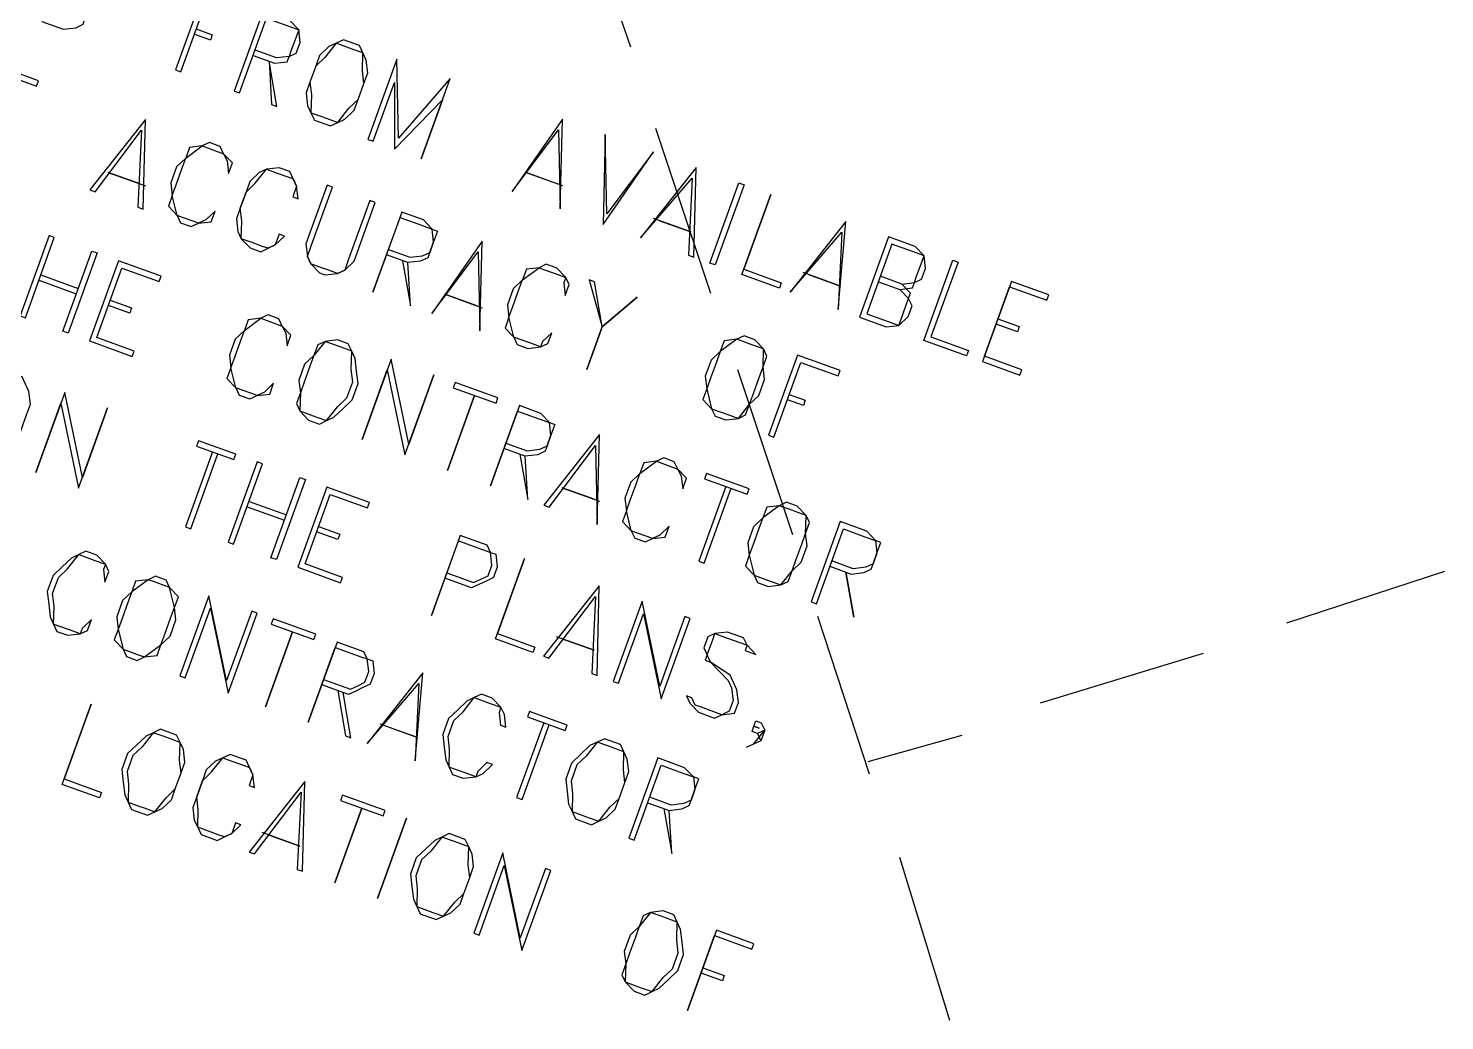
# Model space of a CAD drawing. Header units: feet. Extents: x 2484883 to 2491360, y 414166 to 419420.
# Drawn here: x 2485619.7 to 2485901.6, y 415823.5 to 416020.9 of the extents above; entities that cross this region are included whole.
import ezdxf

# ---------------------------------------------------------------- set-up
doc = ezdxf.new("R2010")
doc.units = ezdxf.units.FT
doc.layers.add('SITE_BASE', color=8, linetype='Continuous')

msp = doc.modelspace()

# ---------------------------------------------------------------- linework, layer by layer
at = {"layer": 'SITE_BASE'}
for p, q in [((2485755.55, 415968.13), (2485744.57, 416000.97)), ((2485621.8, 415970.79), (2485629.24, 415968.09)), ((2485622.18, 415971.85), (2485629.63, 415969.16)), ((2485788.88, 415970.51), (2485793.14, 415968.97)), ((2485793.52, 415970.04), (2485789.27, 415971.58)), ((2485771.87, 415920.13), (2485760.89, 415952.97)), ((2485663.24, 415925.73), (2485670.68, 415923.04)), ((2485663.62, 415926.8), (2485671.07, 415924.1)), ((2485870.18, 415902.63), (2485901.57, 415912.93)), ((2485787.13, 415872.52), (2485776.83, 415903.91)), ((2485821.12, 415886.69), (2485853.57, 415896.61)), ((2485764.79, 415880.6), (2485765.47, 415879.15)), ((2485786.83, 415875.03), (2485805.57, 415880.28)), ((2485803.07, 415823.46), (2485793.15, 415855.91))]:
    msp.add_line(p, q, dxfattribs=at)
for points in [[(2485739.61, 416017.19), (2485729.6, 416046.07), (2485748.72, 416052.39)], [(2485628.15, 416038.25), (2485622.38, 416022.29), (2485626.63, 416020.76), (2485629.14, 416021.05), (2485630.59, 416021.73), (2485631.36, 416023.86), (2485633.19, 416025.6), (2485634.35, 416028.79), (2485634.05, 416031.3), (2485634.82, 416033.43), (2485634.14, 416034.88), (2485632.4, 416036.71), (2485628.15, 416038.25)], [(2485662.19, 416025.94), (2485654.74, 416028.64), (2485648.97, 416012.68), (2485650.03, 416012.29), (2485655.42, 416027.19), (2485661.8, 416024.88), (2485662.19, 416025.94)], [(2485664.43, 416015.51), (2485668.68, 416013.97), (2485671.19, 416014.27), (2485671.58, 416015.33), (2485673.03, 416016.01), (2485673.8, 416018.14), (2485673.5, 416020.65), (2485671.76, 416022.48), (2485666.44, 416024.4), (2485660.67, 416008.45), (2485661.73, 416008.06), (2485667.12, 416022.96), (2485671.37, 416021.42), (2485673.5, 416020.65), (2485672.73, 416018.52), (2485671.96, 416016.39), (2485671.58, 416015.33), (2485669.07, 416015.04), (2485664.81, 416016.57)], [(2485653.11, 416020.8), (2485656.3, 416019.65), (2485655.92, 416018.59), (2485652.73, 416019.74)], [(2485682.4, 416018.64), (2485680.95, 416017.96), (2485679.5, 416017.28), (2485677.67, 416015.53), (2485676.9, 416013.41), (2485675.74, 416010.22), (2485674.97, 416008.09), (2485675.27, 416005.58), (2485675.95, 416004.13), (2485676.63, 416002.68), (2485679.82, 416001.53), (2485681.27, 416002.21), (2485682.71, 416002.88), (2485684.55, 416004.63), (2485685.32, 416006.75), (2485686.47, 416009.95), (2485687.24, 416012.07), (2485686.94, 416014.59), (2485686.27, 416016.03), (2485685.59, 416017.48), (2485682.4, 416018.64)], [(2485683.07, 416017.19), (2485680.95, 416017.96), (2485678.73, 416015.15), (2485676.9, 416013.41), (2485675.74, 416010.22), (2485676.04, 416007.7), (2485675.95, 416004.13), (2485678.08, 416003.36), (2485679.14, 416002.97), (2485681.27, 416002.21), (2485683.48, 416005.01), (2485685.32, 416006.75), (2485686.47, 416009.95), (2485686.18, 416012.46), (2485686.27, 416016.03), (2485684.14, 416016.8), (2485683.07, 416017.19)], [(2485613.21, 416013.58), (2485607.44, 415997.62), (2485615.95, 415994.55), (2485616.34, 415995.61), (2485608.89, 415998.3), (2485613.89, 416012.13), (2485621.34, 416009.44), (2485621.72, 416010.5), (2485613.21, 416013.58)], [(2485667.62, 416014.36), (2485668.12, 416005.76), (2485669.18, 416005.37), (2485667.62, 416014.36)], [(2485703.67, 416010.94), (2485693.35, 415999.04), (2485693.03, 416014.79), (2485687.26, 415998.83), (2485688.33, 415998.45), (2485692.56, 416010.15), (2485692.58, 415996.91), (2485702.13, 416006.69), (2485697.9, 415994.99), (2485703.67, 416010.94)], [(2485643, 416002.81), (2485631.91, 415988.78), (2485632.97, 415988.39), (2485642.23, 416000.68), (2485641.48, 415985.32), (2485642.55, 415984.93), (2485643, 416002.81)], [(2485726.01, 416002.87), (2485715.98, 415988.45), (2485725.24, 416000.74), (2485725.56, 415984.99), (2485726.01, 416002.87)], [(2485656.85, 415984.57), (2485655.02, 415982.83), (2485653.57, 415982.15), (2485652.5, 415982.54), (2485650.38, 415983.3), (2485649.31, 415983.69), (2485648.34, 415987.65), (2485649.11, 415989.78), (2485650.26, 415992.97), (2485651.03, 415995.1), (2485654.31, 415997.52), (2485655.38, 415997.13), (2485657.5, 415996.36), (2485658.57, 415995.98), (2485659.25, 415994.53), (2485659.54, 415992.02), (2485660.31, 415994.15), (2485658.57, 415995.98), (2485657.89, 415997.43), (2485655.76, 415998.2), (2485654.31, 415997.52), (2485651.8, 415997.22), (2485651.03, 415995.1), (2485649.2, 415993.35), (2485648.05, 415990.16), (2485648.34, 415987.65), (2485647.57, 415985.52), (2485649.31, 415983.69), (2485649.99, 415982.24), (2485652.12, 415981.47), (2485653.57, 415982.15), (2485656.08, 415982.44), (2485656.85, 415984.57)], [(2485734.07, 415981.91), (2485744.09, 415996.33), (2485734.84, 415984.04), (2485734.52, 415999.79), (2485734.07, 415981.91)], [(2485670.68, 415979.57), (2485669.61, 415979.96), (2485668.84, 415977.83), (2485667.4, 415977.15), (2485666.33, 415977.54), (2485664.21, 415978.3), (2485662.08, 415979.07), (2485662.17, 415982.65), (2485661.87, 415985.16), (2485663.03, 415988.35), (2485664.86, 415990.1), (2485667.08, 415992.9), (2485669.2, 415992.13), (2485671.33, 415991.36), (2485672.4, 415990.98), (2485673.08, 415989.53), (2485672.31, 415987.4), (2485673.37, 415987.02), (2485673.08, 415989.53), (2485672.4, 415990.98), (2485671.72, 415992.43), (2485669.59, 415993.2), (2485667.08, 415992.9), (2485665.63, 415992.22), (2485663.8, 415990.48), (2485663.03, 415988.35), (2485661.87, 415985.16), (2485661.1, 415983.03), (2485661.4, 415980.52), (2485662.08, 415979.07), (2485663.82, 415977.24), (2485665.95, 415976.47), (2485667.4, 415977.15), (2485668.84, 415977.83), (2485670.68, 415979.57)], [(2485752.6, 415993.25), (2485741.51, 415979.22), (2485751.83, 415991.12), (2485751.09, 415975.76), (2485752.15, 415975.37), (2485752.6, 415993.25)], [(2485641.96, 415989.96), (2485635.58, 415992.26), (2485643.02, 415989.57)], [(2485688.74, 415986.27), (2485687.67, 415986.66), (2485683.44, 415974.96), (2485682.67, 415972.83), (2485681.22, 415972.15), (2485679.1, 415972.92), (2485678.03, 415973.3), (2485675.91, 415974.07), (2485675.23, 415975.52), (2485676, 415977.65), (2485680.23, 415989.35), (2485679.16, 415989.74), (2485674.93, 415978.03), (2485675.23, 415975.52), (2485675.91, 415974.07), (2485677.65, 415972.24), (2485678.71, 415971.86), (2485681.22, 415972.15), (2485682.67, 415972.83), (2485684.51, 415974.57), (2485688.74, 415986.27)], [(2485724.97, 415990.01), (2485718.59, 415992.32), (2485726.03, 415989.63)], [(2485756.41, 415973.84), (2485755.34, 415974.22), (2485761.11, 415990.18), (2485762.17, 415989.79), (2485756.41, 415973.84)], [(2485761.72, 415971.91), (2485767.49, 415987.87), (2485762.11, 415972.98), (2485769.55, 415970.28), (2485769.17, 415969.22), (2485761.72, 415971.91)], [(2485694.05, 415984.35), (2485688.29, 415968.4), (2485693.67, 415983.29), (2485697.93, 415981.75), (2485700.05, 415980.98), (2485698.31, 415982.81), (2485694.05, 415984.35)], [(2485745.18, 415982.71), (2485751.56, 415980.4), (2485744.12, 415983.09)], [(2485782.38, 415982.48), (2485771.3, 415968.45), (2485781.62, 415980.36), (2485780.87, 415964.99), (2485782.38, 415982.48)], [(2485618.04, 415963.72), (2485619.1, 415963.34), (2485624.87, 415979.3), (2485623.81, 415979.68), (2485618.04, 415963.72)], [(2485691.36, 415976.9), (2485695.62, 415975.37), (2485698.13, 415975.66), (2485699.58, 415976.34), (2485700.35, 415978.47), (2485700.05, 415980.98), (2485701.12, 415980.59), (2485700.35, 415978.47), (2485699.58, 415976.34), (2485699.19, 415975.28), (2485697.75, 415974.6), (2485695.23, 415974.3), (2485690.98, 415975.84)], [(2485710.01, 415978.58), (2485699.99, 415964.16), (2485709.24, 415976.45), (2485709.56, 415960.7), (2485710.01, 415978.58)], [(2485790.89, 415979.41), (2485785.13, 415963.45), (2485790.44, 415961.53), (2485792.96, 415961.82), (2485794.79, 415963.57), (2485795.56, 415965.69), (2485794.88, 415967.14), (2485795.26, 415968.2), (2485793.52, 415970.04), (2485796.03, 415970.33), (2485797.48, 415971.01), (2485798.25, 415973.14), (2485797.96, 415975.65), (2485796.21, 415977.48), (2485790.89, 415979.41)], [(2485633.38, 415976.22), (2485627.61, 415960.26), (2485626.55, 415960.65), (2485632.32, 415976.6), (2485633.38, 415976.22)], [(2485791.57, 415977.96), (2485786.57, 415964.13), (2485790.83, 415962.59), (2485792.96, 415961.82), (2485793.73, 415963.95), (2485794.49, 415966.08), (2485794.88, 415967.14), (2485793.14, 415968.97), (2485795.65, 415969.27), (2485796.03, 415970.33), (2485796.42, 415971.4), (2485797.19, 415973.52), (2485797.96, 415975.65), (2485795.83, 415976.42), (2485791.57, 415977.96)], [(2485637.64, 415974.68), (2485631.87, 415958.72), (2485640.38, 415955.65), (2485640.76, 415956.71), (2485633.32, 415959.4), (2485638.32, 415973.23), (2485645.76, 415970.54), (2485646.15, 415971.6), (2485637.64, 415974.68)], [(2485694.17, 415974.69), (2485695.73, 415965.7), (2485695.23, 415974.3)], [(2485723.86, 415960.34), (2485722.03, 415958.6), (2485721.65, 415957.54), (2485719.52, 415958.31), (2485717.39, 415959.07), (2485716.33, 415959.46), (2485715.35, 415963.42), (2485716.12, 415965.55), (2485717.28, 415968.74), (2485718.05, 415970.87), (2485721.33, 415973.29), (2485722.39, 415972.9), (2485724.52, 415972.13), (2485726.65, 415971.36), (2485726.26, 415970.3), (2485726.56, 415967.79), (2485727.32, 415969.92), (2485726.65, 415971.36), (2485724.9, 415973.2), (2485722.78, 415973.97), (2485721.33, 415973.29), (2485718.81, 415972.99), (2485718.05, 415970.87), (2485716.21, 415969.12), (2485715.06, 415965.93), (2485715.35, 415963.42), (2485714.58, 415961.29), (2485716.33, 415959.46), (2485717.01, 415958.01), (2485719.13, 415957.24), (2485721.65, 415957.54), (2485723.09, 415958.22), (2485723.86, 415960.34)], [(2485797.89, 415958.84), (2485803.66, 415974.79), (2485804.72, 415974.41), (2485799.34, 415959.52), (2485806.78, 415956.82), (2485806.4, 415955.76), (2485797.89, 415958.84)], [(2485733.91, 415961.52), (2485732.35, 415970.51), (2485731.28, 415970.89), (2485733.91, 415961.52), (2485730.83, 415953.01), (2485733.91, 415961.52), (2485740.86, 415967.43), (2485733.91, 415961.52)], [(2485774.96, 415971.94), (2485781.35, 415969.63), (2485773.9, 415972.32)], [(2485815.36, 415970.56), (2485809.59, 415954.61), (2485817.04, 415951.91), (2485817.42, 415952.98), (2485809.98, 415955.67), (2485814.98, 415969.5), (2485822.42, 415966.81), (2485822.81, 415967.87), (2485815.36, 415970.56)], [(2485708.97, 415965.73), (2485702.59, 415968.04), (2485710.04, 415965.34)], [(2485636.01, 415966.85), (2485640.26, 415965.31), (2485639.88, 415964.25), (2485635.62, 415965.79)], [(2485668.51, 415950.29), (2485666.68, 415948.54), (2485665.23, 415947.87), (2485664.16, 415948.25), (2485662.04, 415949.02), (2485660.97, 415949.4), (2485660, 415953.36), (2485660.77, 415955.49), (2485661.92, 415958.68), (2485662.69, 415960.81), (2485665.97, 415963.23), (2485667.04, 415962.85), (2485669.16, 415962.08), (2485670.23, 415961.69), (2485670.91, 415960.25), (2485671.2, 415957.73), (2485671.97, 415959.86), (2485670.23, 415961.69), (2485669.55, 415963.14), (2485667.42, 415963.91), (2485665.97, 415963.23), (2485663.46, 415962.94), (2485662.69, 415960.81), (2485660.86, 415959.07), (2485659.7, 415955.88), (2485660, 415953.36), (2485659.23, 415951.24), (2485660.97, 415949.4), (2485661.65, 415947.96), (2485663.78, 415947.19), (2485665.23, 415947.87), (2485667.74, 415948.16), (2485668.51, 415950.29)], [(2485812.67, 415963.12), (2485816.92, 415961.58), (2485816.54, 415960.51), (2485812.28, 415962.05)], [(2485681.25, 415958.91), (2485678.74, 415958.62), (2485677.29, 415957.94), (2485676.52, 415955.81), (2485674.69, 415954.07), (2485673.53, 415950.88), (2485673.83, 415948.36), (2485673.06, 415946.24), (2485673.74, 415944.79), (2485675.48, 415942.96), (2485677.61, 415942.19), (2485679.06, 415942.87), (2485680.5, 415943.55), (2485682.34, 415945.29), (2485684.17, 415947.03), (2485685.32, 415950.22), (2485685.03, 415952.73), (2485684.73, 415955.25), (2485684.06, 415956.69), (2485683.38, 415958.14), (2485681.25, 415958.91)], [(2485762.13, 415959.74), (2485760.68, 415959.06), (2485758.17, 415958.76), (2485757.4, 415956.64), (2485755.57, 415954.89), (2485754.42, 415951.7), (2485754.71, 415949.19), (2485753.94, 415947.06), (2485755.68, 415945.23), (2485756.36, 415943.78), (2485758.49, 415943.01), (2485761, 415943.31), (2485762.45, 415943.99), (2485763.22, 415946.11), (2485765.05, 415947.86), (2485766.21, 415951.05), (2485765.91, 415953.56), (2485766.68, 415955.69), (2485766, 415957.13), (2485764.26, 415958.97), (2485762.13, 415959.74)], [(2485762.81, 415958.29), (2485760.68, 415959.06), (2485757.4, 415956.64), (2485756.63, 415954.51), (2485755.48, 415951.32), (2485754.71, 415949.19), (2485755.68, 415945.23), (2485757.81, 415944.46), (2485758.88, 415944.08), (2485761, 415943.31), (2485763.22, 415946.11), (2485763.99, 415948.24), (2485765.14, 415951.43), (2485765.91, 415953.56), (2485766, 415957.13), (2485763.88, 415957.9), (2485762.81, 415958.29)], [(2485680.86, 415957.85), (2485678.74, 415958.62), (2485676.52, 415955.81), (2485675.75, 415953.68), (2485674.6, 415950.49), (2485673.83, 415948.36), (2485673.74, 415944.79), (2485675.86, 415944.02), (2485676.93, 415943.64), (2485679.06, 415942.87), (2485681.27, 415945.67), (2485683.11, 415947.42), (2485684.26, 415950.61), (2485683.97, 415953.12), (2485684.06, 415956.69), (2485681.93, 415957.46), (2485680.86, 415957.85)], [(2485691.89, 415955.07), (2485686.12, 415939.11), (2485691.12, 415952.94), (2485694.63, 415936.03), (2485700.4, 415951.99), (2485695.4, 415938.16), (2485691.89, 415955.07)], [(2485781.28, 415952.81), (2485772.77, 415955.89), (2485767, 415939.94), (2485768.06, 415939.55), (2485773.45, 415954.44), (2485780.89, 415951.75), (2485781.28, 415952.81)], [(2485615.26, 415952.7), (2485613.81, 415952.02), (2485612.36, 415951.34), (2485610.53, 415949.6), (2485609.76, 415947.47), (2485608.61, 415944.28), (2485607.84, 415942.16), (2485608.13, 415939.64), (2485608.81, 415938.2), (2485609.49, 415936.75), (2485612.68, 415935.59), (2485614.13, 415936.27), (2485615.58, 415936.95), (2485617.41, 415938.69), (2485618.18, 415940.82), (2485619.33, 415944.01), (2485620.1, 415946.14), (2485619.81, 415948.65), (2485619.13, 415950.1), (2485618.45, 415951.55), (2485615.26, 415952.7)], [(2485712.78, 415946.31), (2485713.16, 415947.37), (2485704.65, 415950.45), (2485704.27, 415949.39), (2485712.78, 415946.31)], [(2485626.96, 415948.47), (2485621.19, 415932.52), (2485626.19, 415946.34), (2485629.7, 415929.44), (2485635.47, 415945.4), (2485630.47, 415931.57), (2485626.96, 415948.47)], [(2485708.52, 415947.85), (2485703.14, 415932.96), (2485708.52, 415947.85)], [(2485771.14, 415948.06), (2485774.33, 415946.91), (2485773.95, 415945.84), (2485770.76, 415947)], [(2485717.42, 415945.84), (2485711.65, 415929.88), (2485717.03, 415944.77), (2485721.29, 415943.23), (2485723.41, 415942.46), (2485721.67, 415944.3), (2485717.42, 415945.84)], [(2485714.72, 415938.39), (2485718.98, 415936.85), (2485721.49, 415937.15), (2485722.94, 415937.83), (2485723.71, 415939.95), (2485723.41, 415942.46), (2485724.48, 415942.08), (2485723.71, 415939.95), (2485722.94, 415937.83), (2485722.55, 415936.76), (2485721.11, 415936.08), (2485718.59, 415935.79), (2485714.34, 415937.33)], [(2485733.37, 415940.07), (2485722.28, 415926.03), (2485723.35, 415925.65), (2485732.6, 415937.94), (2485732.92, 415922.19), (2485733.37, 415940.07)], [(2485656.36, 415936.64), (2485650.97, 415921.75), (2485652.04, 415921.36), (2485657.42, 415936.26)], [(2485660.61, 415935.1), (2485661, 415936.17), (2485653.55, 415938.86), (2485653.17, 415937.79), (2485660.61, 415935.1)], [(2485717.53, 415936.17), (2485719.09, 415927.19), (2485718.59, 415935.79)], [(2485659.48, 415918.67), (2485660.55, 415918.29), (2485666.32, 415934.24), (2485665.25, 415934.63), (2485659.48, 415918.67)], [(2485747.22, 415921.83), (2485745.39, 415920.08), (2485743.94, 415919.41), (2485742.88, 415919.79), (2485740.75, 415920.56), (2485739.69, 415920.94), (2485738.71, 415924.9), (2485739.48, 415927.03), (2485740.64, 415930.22), (2485741.41, 415932.35), (2485744.69, 415934.77), (2485745.75, 415934.39), (2485747.88, 415933.62), (2485748.94, 415933.23), (2485749.62, 415931.79), (2485749.92, 415929.27), (2485750.68, 415931.4), (2485748.94, 415933.23), (2485748.26, 415934.68), (2485746.14, 415935.45), (2485744.69, 415934.77), (2485742.18, 415934.48), (2485741.41, 415932.35), (2485739.57, 415930.61), (2485738.42, 415927.42), (2485738.71, 415924.9), (2485737.94, 415922.78), (2485739.69, 415920.94), (2485740.37, 415919.5), (2485742.49, 415918.73), (2485743.94, 415919.41), (2485746.45, 415919.7), (2485747.22, 415921.83)], [(2485674.83, 415931.17), (2485669.06, 415915.21), (2485667.99, 415915.59), (2485673.76, 415931.55), (2485674.83, 415931.17)], [(2485762.77, 415928.23), (2485763.15, 415929.3), (2485754.65, 415932.37), (2485754.26, 415931.31), (2485762.77, 415928.23)], [(2485679.08, 415929.63), (2485673.31, 415913.67), (2485681.82, 415910.59), (2485682.21, 415911.66), (2485674.76, 415914.35), (2485679.76, 415928.18), (2485687.2, 415925.49), (2485687.59, 415926.55), (2485679.08, 415929.63)], [(2485732.33, 415927.21), (2485725.95, 415929.52), (2485733.4, 415926.83)], [(2485758.52, 415929.77), (2485753.13, 415914.88), (2485754.19, 415914.5), (2485759.58, 415929.39)], [(2485770.6, 415926.61), (2485769.15, 415925.93), (2485766.64, 415925.63), (2485765.87, 415923.5), (2485764.04, 415921.76), (2485762.88, 415918.57), (2485763.18, 415916.06), (2485762.41, 415913.93), (2485764.15, 415912.1), (2485764.83, 415910.65), (2485766.96, 415909.88), (2485769.47, 415910.18), (2485770.92, 415910.85), (2485771.69, 415912.98), (2485773.52, 415914.72), (2485774.68, 415917.92), (2485774.38, 415920.43), (2485775.15, 415922.56), (2485774.47, 415924), (2485772.73, 415925.84), (2485770.6, 415926.61)], [(2485771.28, 415925.16), (2485769.15, 415925.93), (2485765.87, 415923.5), (2485765.1, 415921.38), (2485763.95, 415918.19), (2485763.18, 415916.06), (2485764.15, 415912.1), (2485766.28, 415911.33), (2485767.34, 415910.94), (2485769.47, 415910.18), (2485771.69, 415912.98), (2485772.46, 415915.11), (2485773.61, 415918.3), (2485774.38, 415920.43), (2485774.47, 415924), (2485772.34, 415924.77), (2485771.28, 415925.16)], [(2485779.22, 415913.87), (2485783.48, 415912.33), (2485785.99, 415912.62), (2485787.44, 415913.3), (2485787.82, 415914.36), (2485788.59, 415916.49), (2485789.36, 415918.62), (2485788.3, 415919), (2485786.56, 415920.84), (2485781.24, 415922.76), (2485775.47, 415906.8), (2485776.53, 415906.42), (2485781.92, 415921.31), (2485786.17, 415919.77), (2485788.3, 415919), (2485788.59, 415916.49), (2485787.82, 415914.36), (2485786.38, 415913.69), (2485783.86, 415913.39), (2485779.61, 415914.93)], [(2485677.45, 415921.8), (2485681.71, 415920.26), (2485681.32, 415919.19), (2485677.07, 415920.73)], [(2485705.67, 415920.01), (2485699.9, 415904.06), (2485705.29, 415918.95), (2485710.61, 415917.03), (2485711.67, 415916.64), (2485710.99, 415918.09), (2485705.67, 415920.01)], [(2485632.26, 415903.26), (2485630.43, 415901.51), (2485630.04, 415900.45), (2485627.91, 415901.22), (2485625.79, 415901.99), (2485624.72, 415902.37), (2485624.81, 415905.95), (2485624.52, 415908.46), (2485625.67, 415911.65), (2485627.51, 415913.39), (2485629.72, 415916.2), (2485630.79, 415915.82), (2485632.91, 415915.05), (2485635.04, 415914.28), (2485634.66, 415913.21), (2485634.95, 415910.7), (2485635.72, 415912.83), (2485635.04, 415914.28), (2485633.3, 415916.11), (2485631.17, 415916.88), (2485629.72, 415916.2), (2485628.28, 415915.52), (2485626.44, 415913.78), (2485624.61, 415912.04), (2485623.46, 415908.84), (2485623.75, 415906.33), (2485624.04, 415903.82), (2485624.72, 415902.37), (2485625.4, 415900.92), (2485627.53, 415900.15), (2485630.04, 415900.45), (2485631.49, 415901.13), (2485632.26, 415903.26)], [(2485702.98, 415912.57), (2485708.3, 415910.64), (2485709.75, 415911.32), (2485711.2, 415912), (2485711.96, 415914.13), (2485711.67, 415916.64), (2485712.73, 415916.26), (2485713.03, 415913.74), (2485712.26, 415911.62), (2485710.81, 415910.94), (2485709.36, 415910.26), (2485707.91, 415909.58), (2485702.6, 415911.5)], [(2485712.67, 415899.44), (2485718.44, 415915.4), (2485713.05, 415900.5), (2485720.5, 415897.81), (2485720.11, 415896.75), (2485712.67, 415899.44)], [(2485645, 415911.88), (2485643.55, 415911.2), (2485641.04, 415910.91), (2485640.27, 415908.78), (2485638.44, 415907.04), (2485637.28, 415903.84), (2485637.58, 415901.33), (2485636.81, 415899.21), (2485638.55, 415897.37), (2485639.23, 415895.92), (2485641.36, 415895.15), (2485642.81, 415895.83), (2485645.32, 415896.13), (2485646.09, 415898.26), (2485647.92, 415900), (2485649.07, 415903.19), (2485648.78, 415905.7), (2485649.55, 415907.83), (2485647.81, 415909.66), (2485647.13, 415911.11), (2485645, 415911.88)], [(2485644.62, 415910.82), (2485643.55, 415911.2), (2485640.27, 415908.78), (2485639.5, 415906.65), (2485638.35, 415903.46), (2485637.58, 415901.33), (2485638.55, 415897.37), (2485639.62, 415896.99), (2485641.74, 415896.22), (2485642.81, 415895.83), (2485646.09, 415898.26), (2485646.86, 415900.38), (2485648.01, 415903.57), (2485648.78, 415905.7), (2485647.81, 415909.66), (2485646.74, 415910.05), (2485644.62, 415910.82)], [(2485782.42, 415912.71), (2485783.98, 415903.73), (2485782.42, 415912.71)], [(2485659.44, 415888.62), (2485665.21, 415904.57), (2485664.15, 415904.96), (2485659.15, 415891.13), (2485655.64, 415908.03), (2485649.87, 415892.08), (2485650.93, 415891.69), (2485655.93, 415905.52), (2485659.44, 415888.62)], [(2485733.33, 415910.01), (2485722.24, 415895.98), (2485723.31, 415895.6), (2485732.56, 415907.88), (2485731.82, 415892.52), (2485732.88, 415892.13), (2485733.33, 415910.01)], [(2485745.64, 415887.52), (2485751.41, 415903.47), (2485750.35, 415903.86), (2485745.35, 415890.03), (2485741.84, 415906.94), (2485736.07, 415890.98), (2485737.13, 415890.6), (2485742.13, 415904.42), (2485745.64, 415887.52)], [(2485676.53, 415899.28), (2485676.91, 415900.34), (2485668.4, 415903.42), (2485668.02, 415902.35), (2485676.53, 415899.28)], [(2485672.27, 415900.82), (2485666.89, 415885.92), (2485672.27, 415900.82)], [(2485725.91, 415899.47), (2485732.29, 415897.16), (2485724.84, 415899.85)], [(2485750.67, 415888.11), (2485751.35, 415886.66), (2485753.09, 415884.83), (2485756.28, 415883.67), (2485757.73, 415884.35), (2485760.24, 415884.65), (2485761.01, 415886.77), (2485760.72, 415889.29), (2485760.04, 415890.73), (2485759.36, 415892.18), (2485755.49, 415894.78), (2485754.81, 415896.23), (2485755.19, 415897.3), (2485755.96, 415899.42), (2485756.35, 415900.49), (2485758.47, 415899.72), (2485761.67, 415898.56), (2485762.73, 415898.18), (2485762.34, 415897.12), (2485764.47, 415896.35), (2485762.73, 415898.18), (2485762.05, 415899.63), (2485758.86, 415900.78), (2485756.35, 415900.49), (2485754.9, 415899.81), (2485754.13, 415897.68), (2485754.81, 415896.23), (2485754.42, 415895.17), (2485755.49, 415894.78), (2485758.97, 415891.12), (2485759.65, 415889.67), (2485759.95, 415887.16), (2485759.18, 415885.03), (2485757.73, 415884.35), (2485756.67, 415884.74), (2485753.47, 415885.89), (2485752.41, 415886.27), (2485751.73, 415887.72), (2485750.67, 415888.11)], [(2485681.17, 415898.8), (2485675.4, 415882.85), (2485680.78, 415897.74), (2485686.1, 415895.82), (2485687.16, 415895.43), (2485686.48, 415896.88), (2485681.17, 415898.8)], [(2485678.47, 415891.36), (2485683.79, 415889.43), (2485685.24, 415890.11), (2485686.69, 415890.79), (2485687.46, 415892.92), (2485687.16, 415895.43), (2485688.23, 415895.05), (2485688.52, 415892.54), (2485687.75, 415890.41), (2485686.3, 415889.73), (2485684.86, 415889.05), (2485683.41, 415888.37), (2485678.09, 415890.29)], [(2485698.19, 415892.65), (2485687.1, 415878.62), (2485697.42, 415890.52), (2485696.67, 415875.16), (2485698.19, 415892.65)], [(2485681.28, 415889.14), (2485682.84, 415880.16), (2485683.91, 415879.77), (2485682.34, 415888.76)], [(2485712.04, 415874.41), (2485710.97, 415874.8), (2485709.14, 415873.05), (2485708.76, 415871.99), (2485706.63, 415872.76), (2485704.5, 415873.53), (2485703.44, 415873.91), (2485703.53, 415877.49), (2485703.23, 415880), (2485704.39, 415883.19), (2485706.22, 415884.93), (2485708.44, 415887.74), (2485709.5, 415887.36), (2485711.63, 415886.59), (2485713.76, 415885.82), (2485713.37, 415884.75), (2485713.67, 415882.24), (2485714.73, 415881.86), (2485714.44, 415884.37), (2485713.76, 415885.82), (2485712.01, 415887.65), (2485709.89, 415888.42), (2485708.44, 415887.74), (2485706.99, 415887.06), (2485705.16, 415885.32), (2485703.32, 415883.58), (2485702.17, 415880.38), (2485702.46, 415877.87), (2485702.76, 415875.36), (2485703.44, 415873.91), (2485704.12, 415872.46), (2485706.24, 415871.69), (2485708.76, 415871.99), (2485710.2, 415872.67), (2485712.04, 415874.41)], [(2485626.43, 415870.48), (2485632.19, 415886.44), (2485626.81, 415871.55), (2485634.26, 415868.86), (2485633.87, 415867.79), (2485626.43, 415870.48)], [(2485722.27, 415882.74), (2485716.88, 415867.85), (2485717.95, 415867.46), (2485723.33, 415882.36)], [(2485726.52, 415881.2), (2485726.91, 415882.27), (2485719.46, 415884.96), (2485719.07, 415883.89), (2485726.52, 415881.2)], [(2485764.02, 415878.47), (2485766.24, 415881.27), (2485764.79, 415880.6), (2485763.73, 415880.98), (2485764.11, 415882.04), (2485764.5, 415883.11), (2485765.56, 415882.72), (2485766.24, 415881.27), (2485765.47, 415879.15), (2485764.02, 415878.47), (2485762.57, 415877.79)], [(2485646.02, 415881.44), (2485644.57, 415880.76), (2485643.13, 415880.08), (2485641.29, 415878.34), (2485639.46, 415876.6), (2485638.31, 415873.41), (2485638.6, 415870.89), (2485638.89, 415868.38), (2485639.57, 415866.93), (2485640.25, 415865.49), (2485643.44, 415864.33), (2485644.89, 415865.01), (2485646.34, 415865.69), (2485648.17, 415867.43), (2485648.94, 415869.56), (2485650.1, 415872.75), (2485650.87, 415874.88), (2485650.57, 415877.39), (2485649.89, 415878.84), (2485649.21, 415880.29), (2485646.02, 415881.44)], [(2485646.7, 415879.99), (2485644.57, 415880.76), (2485642.36, 415877.96), (2485640.52, 415876.21), (2485639.37, 415873.02), (2485639.66, 415870.51), (2485639.57, 415866.93), (2485641.7, 415866.16), (2485642.77, 415865.78), (2485644.89, 415865.01), (2485647.11, 415867.82), (2485648.94, 415869.56), (2485650.1, 415872.75), (2485649.8, 415875.26), (2485649.89, 415878.84), (2485647.76, 415879.61), (2485646.7, 415879.99)], [(2485690.76, 415882.1), (2485697.15, 415879.8), (2485689.7, 415882.49)], [(2485764.11, 415882.04), (2485765.17, 415881.66), (2485764.11, 415882.04)], [(2485734.35, 415879.57), (2485732.9, 415878.89), (2485731.46, 415878.22), (2485729.62, 415876.47), (2485727.79, 415874.73), (2485726.64, 415871.54), (2485726.93, 415869.03), (2485727.22, 415866.51), (2485727.9, 415865.07), (2485728.58, 415863.62), (2485731.77, 415862.46), (2485733.22, 415863.14), (2485734.67, 415863.82), (2485736.5, 415865.57), (2485737.27, 415867.69), (2485738.43, 415870.88), (2485739.2, 415873.01), (2485738.9, 415875.52), (2485738.22, 415876.97), (2485737.54, 415878.42), (2485734.35, 415879.57)], [(2485735.03, 415878.13), (2485732.9, 415878.89), (2485730.69, 415876.09), (2485728.85, 415874.35), (2485727.7, 415871.15), (2485727.99, 415868.64), (2485727.9, 415865.07), (2485730.03, 415864.3), (2485731.09, 415863.91), (2485733.22, 415863.14), (2485735.44, 415865.95), (2485737.27, 415867.69), (2485738.43, 415870.88), (2485738.13, 415873.4), (2485738.22, 415876.97), (2485736.09, 415877.74), (2485735.03, 415878.13)], [(2485662, 415862.43), (2485660.94, 415862.82), (2485660.17, 415860.69), (2485658.72, 415860.01), (2485657.66, 415860.4), (2485654.47, 415861.55), (2485653.4, 415861.93), (2485653.49, 415865.51), (2485653.2, 415868.02), (2485654.35, 415871.21), (2485656.18, 415872.96), (2485658.4, 415875.76), (2485659.47, 415875.38), (2485662.66, 415874.22), (2485663.72, 415873.84), (2485664.4, 415872.39), (2485663.63, 415870.26), (2485664.69, 415869.88), (2485664.4, 415872.39), (2485663.72, 415873.84), (2485663.04, 415875.29), (2485659.85, 415876.44), (2485658.4, 415875.76), (2485656.95, 415875.08), (2485655.12, 415873.34), (2485654.35, 415871.21), (2485653.2, 415868.02), (2485652.43, 415865.89), (2485652.72, 415863.38), (2485653.4, 415861.93), (2485654.08, 415860.49), (2485657.27, 415859.33), (2485658.72, 415860.01), (2485660.17, 415860.69), (2485662, 415862.43)], [(2485742.98, 415866.83), (2485747.23, 415865.3), (2485749.74, 415865.59), (2485751.19, 415866.27), (2485751.58, 415867.33), (2485752.34, 415869.46), (2485753.11, 415871.59), (2485752.05, 415871.97), (2485750.31, 415873.8), (2485744.99, 415875.73), (2485739.22, 415859.77), (2485740.28, 415859.39), (2485745.67, 415874.28), (2485749.92, 415872.74), (2485752.05, 415871.97), (2485752.34, 415869.46), (2485751.58, 415867.33), (2485750.13, 415866.65), (2485747.61, 415866.36), (2485743.36, 415867.9)], [(2485674.74, 415871.06), (2485663.65, 415857.02), (2485664.72, 415856.64), (2485673.97, 415868.93), (2485673.23, 415853.56), (2485674.29, 415853.18), (2485674.74, 415871.06)], [(2485686.06, 415865.76), (2485680.67, 415850.87), (2485686.06, 415865.76)], [(2485690.31, 415864.22), (2485690.7, 415865.29), (2485682.19, 415868.36), (2485681.8, 415867.3), (2485690.31, 415864.22)], [(2485689.18, 415847.79), (2485694.95, 415863.75), (2485689.18, 415847.79)], [(2485746.17, 415865.68), (2485747.73, 415856.7), (2485747.23, 415865.3)], [(2485667.32, 415860.51), (2485673.7, 415858.2), (2485666.26, 415860.89)], [(2485703.46, 415860.67), (2485702.01, 415859.99), (2485700.57, 415859.31), (2485698.73, 415857.57), (2485696.9, 415855.83), (2485695.75, 415852.64), (2485696.04, 415850.13), (2485696.34, 415847.61), (2485697.01, 415846.17), (2485697.69, 415844.72), (2485700.88, 415843.56), (2485702.33, 415844.24), (2485703.78, 415844.92), (2485705.61, 415846.66), (2485706.38, 415848.79), (2485707.54, 415851.98), (2485708.31, 415854.11), (2485708.01, 415856.62), (2485707.33, 415858.07), (2485706.65, 415859.52), (2485703.46, 415860.67)], [(2485704.14, 415859.22), (2485702.01, 415859.99), (2485699.8, 415857.19), (2485697.96, 415855.44), (2485696.81, 415852.25), (2485697.1, 415849.74), (2485697.01, 415846.17), (2485699.14, 415845.4), (2485700.21, 415845.01), (2485702.33, 415844.24), (2485704.55, 415847.05), (2485706.38, 415848.79), (2485707.54, 415851.98), (2485707.24, 415854.5), (2485707.33, 415858.07), (2485705.21, 415858.84), (2485704.14, 415859.22)], [(2485717.9, 415837.41), (2485723.67, 415853.37), (2485722.61, 415853.75), (2485717.61, 415839.92), (2485714.1, 415856.83), (2485708.33, 415840.87), (2485709.39, 415840.49), (2485714.39, 415854.31), (2485717.9, 415837.41)], [(2485746.01, 415845.29), (2485743.5, 415844.99), (2485742.05, 415844.32), (2485741.28, 415842.19), (2485739.45, 415840.45), (2485738.29, 415837.25), (2485738.59, 415834.74), (2485737.82, 415832.61), (2485738.5, 415831.17), (2485740.24, 415829.33), (2485742.37, 415828.56), (2485743.82, 415829.24), (2485745.27, 415829.92), (2485747.1, 415831.67), (2485748.93, 415833.41), (2485750.09, 415836.6), (2485749.79, 415839.11), (2485749.5, 415841.62), (2485748.82, 415843.07), (2485748.14, 415844.52), (2485746.01, 415845.29)], [(2485745.63, 415844.23), (2485743.5, 415844.99), (2485741.28, 415842.19), (2485740.51, 415840.06), (2485739.36, 415836.87), (2485738.59, 415834.74), (2485738.5, 415831.17), (2485740.63, 415830.4), (2485741.69, 415830.01), (2485743.82, 415829.24), (2485746.04, 415832.05), (2485747.87, 415833.79), (2485749.02, 415836.98), (2485748.73, 415839.5), (2485748.82, 415843.07), (2485746.69, 415843.84), (2485745.63, 415844.23)], [(2485756.65, 415841.44), (2485750.88, 415825.49), (2485756.26, 415840.38), (2485763.71, 415837.69), (2485764.09, 415838.75), (2485756.65, 415841.44)], [(2485753.96, 415834), (2485758.21, 415832.46), (2485757.83, 415831.39), (2485753.57, 415832.93)]]:
    msp.add_lwpolyline(points, dxfattribs=at)

doc.saveas('drawing.dxf')
